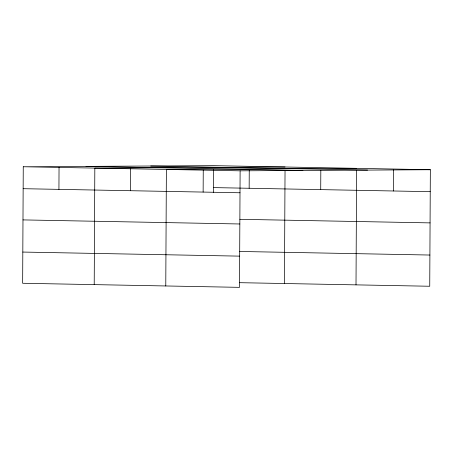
<?xml version="1.0" encoding="UTF-8"?>
<svg xmlns="http://www.w3.org/2000/svg" width="453" height="453" viewBox="0 0 453 453"><rect width="100%" height="100%" fill="white"/><g stroke="black" fill="none" stroke-linecap="round" stroke-linejoin="round"><path stroke-width="0.68" d="M23.262 166.749L22.65 283.272L239.507 287.349L240.118 170.826L23.262 166.749L213.493 165.651L430.35 169.728L429.738 286.251L239.541 282.678M58.93 189.365L59.043 167.423M94.213 284.614L94.824 168.091L285.056 166.998M130.492 190.713L130.606 168.765M165.775 285.962L166.387 169.439L356.619 168.34M203.137 192.078L203.255 170.13M213.352 192.451L213.471 169.767M249.156 188.267L249.252 170.441M284.444 283.521L285.039 170.424M320.718 189.614L320.82 170.413M356.007 284.863L356.607 170.402M393.368 190.979L393.481 169.722M240.118 170.826L430.35 169.728M150.713 166.013L367.576 170.09M86.036 166.387L302.898 170.464M213.374 187.599L430.237 191.676M23.143 188.691L240.005 192.768M239.875 219.309L430.073 222.887M22.984 219.903L239.841 223.98M239.705 251.466L429.903 255.039M22.814 252.061L239.671 256.138"/></g></svg>
